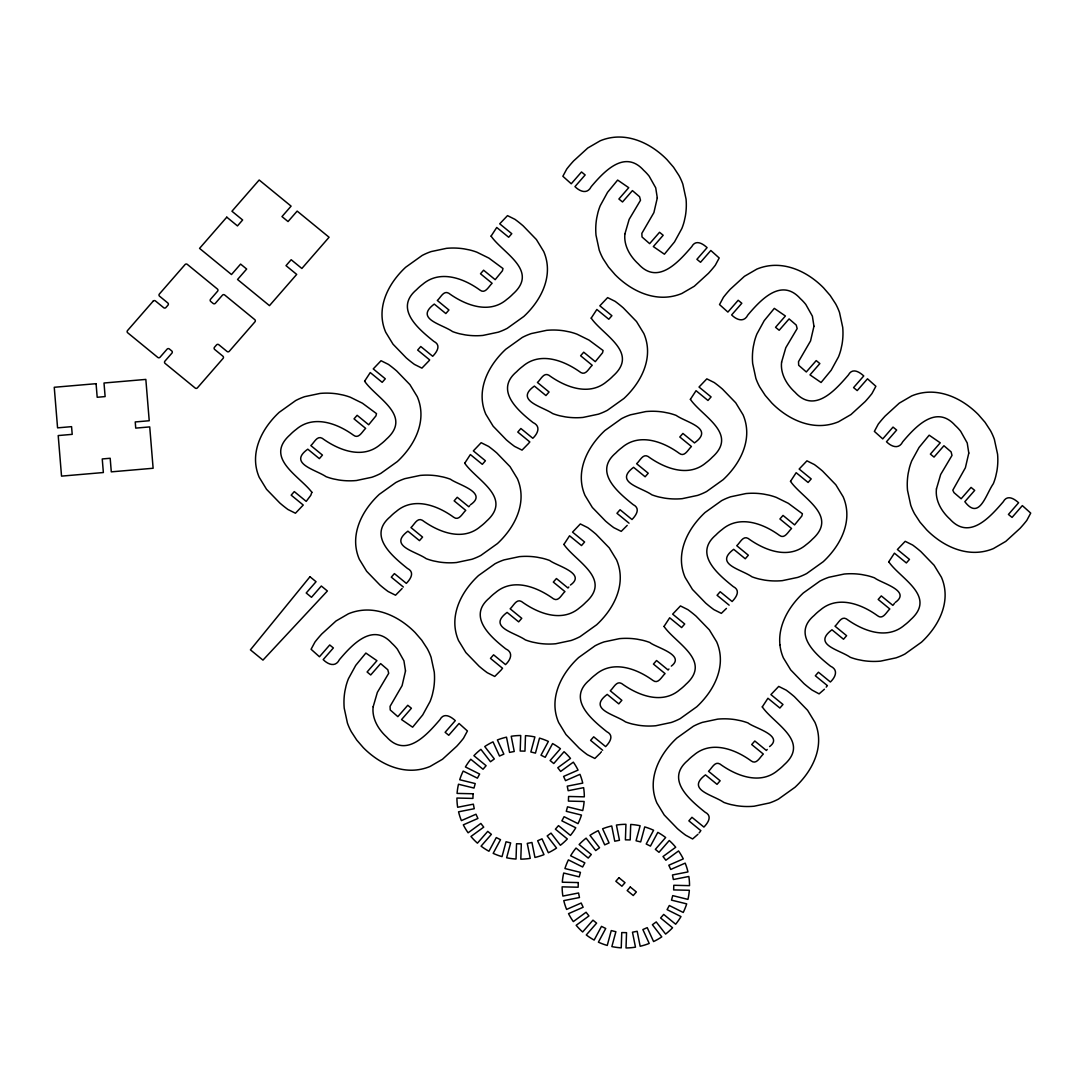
<?xml version="1.0" encoding="UTF-8"?>
<svg xmlns="http://www.w3.org/2000/svg" width="1085" height="1085" viewBox="0 0 1085 1085"><rect width="100%" height="100%" fill="white"/><g stroke="black" fill="none" stroke-linecap="round" stroke-linejoin="round"><path stroke-width="1.5" d="M671.317 666.109C686.073 654.987 655.72 647.487 649.807 642.483A61.804 59.919 -8.5 0 0 642.442 640.231L637.071 639.173A69.44 67.324 -8.5 0 0 619.481 638.645L604.142 641.886A61.221 59.349 -8.5 0 0 595.122 645.751L578.563 657.605A87.451 84.779 -8.5 0 0 569.286 667.668C560.036 679.359 553.594 694.224 555.181 709.387A47.143 45.706 -8.5 0 0 558.639 722.515L565.963 734.518L579.2 748.189A132.099 128.071 -8.5 0 0 587.405 754.726L594.865 758.456L600.249 753.166M769.577 746.588C784.374 735.481 753.939 727.94 748.067 722.963A61.804 59.919 -8.5 0 0 740.702 720.711L735.332 719.653A69.44 67.324 -8.5 0 0 717.741 719.124L702.402 722.366A61.221 59.349 -8.5 0 0 693.383 726.231L676.823 738.085A87.451 84.779 -8.5 0 0 667.546 748.135C658.297 759.839 651.854 774.704 653.441 789.866A47.143 45.706 -8.5 0 0 656.9 802.995L664.223 814.998L677.46 828.669A132.099 128.071 -8.5 0 0 685.679 835.206L692.61 838.963L697.94 834.311M570.439 585.046C586.944 573.395 556.225 565.719 549.702 560.497A61.804 59.919 -8.5 0 0 542.324 558.246L536.953 557.188A69.44 67.324 -8.5 0 0 519.362 556.646L504.023 559.901A61.221 59.349 -8.5 0 0 495.004 563.766L478.444 575.606A87.451 84.779 -8.5 0 0 469.168 585.669C459.918 597.374 453.476 612.238 455.076 627.401A47.143 45.706 -8.5 0 0 458.521 640.53L465.845 652.533L479.082 666.204A132.099 128.071 -8.5 0 0 487.301 672.741L494.746 676.457L500.714 670.476M895.301 602.419C911.766 590.755 881.128 583.12 874.551 577.871A61.804 59.919 -8.5 0 0 867.186 575.62L861.816 574.562A69.44 67.324 -8.5 0 0 844.225 574.033L828.872 577.274A61.221 59.349 -8.5 0 0 819.867 581.14L803.293 592.993A87.451 84.779 -8.5 0 0 794.03 603.043C784.78 614.747 778.338 629.612 779.925 644.775M470.456 504.769C488.548 492.549 457.856 484.751 450.506 479.258A61.804 59.919 -8.5 0 0 443.141 477.007L437.77 475.949A69.44 67.324 -8.5 0 0 420.166 475.42L404.827 478.661A61.221 59.349 -8.5 0 0 395.808 482.527L379.248 494.38A87.451 84.779 -8.5 0 0 369.985 504.43C360.735 516.135 354.28 530.999 355.88 546.162A47.143 45.706 -8.5 0 0 359.338 559.29L366.662 571.293L379.886 584.964A132.099 128.071 -8.5 0 0 388.105 591.501L395.55 595.217L402.115 588.518M529.209 442.694L529.833 441.934L517.776 432.061L520.881 428.507L532.816 438.286C537.699 433.702 541.252 426.31 532.979 422.513C517.776 410.51 494.489 390.207 516.636 371.721A50.52 48.988 -8.5 0 1 522.726 366.35C540.371 351.147 564.417 360.64 580.868 372.562C586.022 375.546 588.952 368.018 592.234 365.279L580.624 355.758L583.716 352.205L595.272 361.671L602.555 352.761L603.084 350.523L589.019 340.093L576.989 334.166A61.804 59.919 -8.5 0 0 569.625 331.915L564.254 330.857A69.44 67.324 -8.5 0 0 546.65 330.328L531.311 333.57A61.221 59.349 -8.5 0 0 522.292 337.435L505.732 349.289A87.451 84.779 -8.5 0 0 496.469 359.338C487.206 371.043 480.764 385.907 482.364 401.07A47.143 45.706 -8.5 0 0 485.809 414.199L493.146 426.202L506.37 439.873A132.099 128.071 -8.5 0 0 514.588 446.41L522.034 450.126L528.598 443.426M429.104 360.695L421.916 368.14L414.47 364.424A132.099 128.071 -8.5 0 1 406.251 357.874L393.028 344.203L385.704 332.213A47.143 45.706 -8.5 0 1 382.245 319.085C380.659 303.922 387.087 289.044 396.351 277.353A87.451 84.779 -8.5 0 1 405.614 267.29L422.173 255.45A61.221 59.349 -8.5 0 1 431.193 251.571L446.532 248.329A69.44 67.324 -8.5 0 1 464.136 248.872L469.507 249.93A61.804 59.919 -8.5 0 1 476.871 252.181L488.901 258.108L502.979 268.524L502.436 270.775L495.167 279.672L483.598 270.206L480.506 273.773L492.115 283.28C488.765 286.291 485.293 294.293 479.963 290.102C463.756 278.262 439.913 269.446 422.621 284.351A50.52 48.988 -8.5 0 0 416.518 289.722C393.896 308.75 418.579 329.053 433.797 341.355C441.514 345.166 436.848 352.028 432.698 356.287L420.763 346.508L417.657 350.062L429.714 359.949M501.311 669.757L502.545 668.265L490.488 658.392L493.58 654.825L505.529 664.603C510.411 660.019 513.964 652.641 505.691 648.83C490.488 636.827 467.201 616.538 489.349 598.038A50.52 48.988 -8.5 0 1 495.438 592.668C513.083 577.478 537.129 586.971 553.581 598.893C558.734 601.877 561.664 594.349 564.946 591.596L553.323 582.089L556.429 578.536L567.984 588.002L568.825 586.985M700.3 831.49L699.093 832.941M894.501 603.382L892.846 605.376L881.291 595.909L878.185 599.462L889.808 608.97C886.445 611.981 882.973 619.983 877.643 615.805C861.436 603.965 837.606 595.136 820.301 610.041A50.52 48.988 -8.5 0 0 814.211 615.412C792.05 633.952 815.337 654.16 830.554 666.217C838.827 670.015 835.26 677.406 830.378 681.99L818.443 672.212L815.337 675.765L827.407 685.639M826.173 687.13L826.784 686.398M469.629 505.759L468.801 506.763L457.233 497.296L454.14 500.85L465.75 510.37C462.4 513.368 458.928 521.37 453.598 517.192C437.391 505.352 413.548 496.537 396.256 511.442A50.52 48.988 -8.5 0 0 390.152 516.813C367.53 535.827 392.214 556.144 407.431 568.432C415.148 572.256 410.483 579.119 406.333 583.377L394.397 573.599L391.292 577.152L403.362 587.026M668.943 668.984L668.102 669.987L656.547 660.521L653.441 664.074L665.064 673.595C661.701 676.606 658.229 684.594 652.899 680.417C636.692 668.577 612.862 659.761 595.557 674.667A50.52 48.988 -8.5 0 0 589.467 680.037C566.845 699.066 591.528 719.369 606.732 731.656C614.463 735.481 609.784 742.343 605.633 746.602L593.698 736.823L590.606 740.377L602.663 750.25M601.429 751.742L600.832 752.475M767.203 749.464L766.363 750.467L754.807 741.001L751.702 744.554L763.325 754.061C759.961 757.072 756.503 765.074 751.159 760.897C734.952 749.057 711.123 740.228 693.817 755.133A50.52 48.988 -8.5 0 0 687.727 760.504C665.105 779.532 689.789 799.835 705.006 812.136C712.723 815.961 708.044 822.81 703.907 827.082L691.959 817.303L688.866 820.857L700.924 830.73M627.198 525.384L621.23 531.365L613.771 527.649A132.099 128.071 -8.5 0 1 605.566 521.098L592.329 507.441L585.005 495.438A47.143 45.706 -8.5 0 1 581.546 482.31C579.96 467.147 586.402 452.282 595.651 440.578A87.451 84.779 -8.5 0 1 604.915 430.514L621.488 418.674A61.221 59.349 -8.5 0 1 630.507 414.809L645.846 411.554A69.44 67.324 -8.5 0 1 663.437 412.097L668.808 413.154A61.804 59.919 -8.5 0 1 676.172 415.406C686.534 422.648 714.784 428.344 694.468 442.911L682.913 433.444L679.807 436.997L691.43 446.505C688.066 449.515 684.594 457.517 679.264 453.34C663.057 441.5 639.228 432.671 621.922 447.576A50.52 48.988 -8.5 0 0 615.832 452.947C593.21 471.975 617.894 492.278 633.097 504.579C640.815 508.39 636.149 515.253 631.999 519.512L620.064 509.733L616.958 513.3L629.029 523.173M726.435 608.414L721.335 613.364L713.889 609.634A132.099 128.071 -8.5 0 1 705.684 603.097L692.447 589.426L685.123 577.423A47.143 45.706 -8.5 0 1 681.665 564.295C680.078 549.132 686.52 534.268 695.77 522.577A87.451 84.779 -8.5 0 1 705.033 512.513L721.606 500.66A61.221 59.349 -8.5 0 1 730.612 496.794L745.951 493.553A69.44 67.324 -8.5 0 1 763.555 494.082L768.926 495.14A61.804 59.919 -8.5 0 1 776.29 497.391L788.32 503.318L802.398 513.747L801.856 515.999L794.586 524.896L783.017 515.429L779.925 518.983L791.548 528.504C788.185 531.514 784.713 539.503 779.383 535.325C763.175 523.485 739.333 514.67 722.04 529.575A50.52 48.988 -8.5 0 0 715.937 534.946C693.315 553.974 718.012 574.277 733.216 586.565C740.933 590.389 736.267 597.252 732.117 601.51L720.182 591.732L717.077 595.285L729.147 605.159M824.424 689.219L819.094 693.871L812.15 690.114A132.099 128.071 -8.5 0 1 803.944 683.577L790.707 669.906L783.384 657.903A47.143 45.706 -8.5 0 1 779.925 644.775M311.87 492.264L310.771 495.343L306.214 501.378L294.279 491.6L291.173 495.153L303.244 505.04L295.445 513.232L287.986 509.516A132.099 128.071 -8.5 0 1 279.781 502.965L266.544 489.294L259.22 477.305A47.143 45.706 -8.5 0 1 255.762 464.177C254.175 449.014 260.617 434.136 269.867 422.445A87.451 84.779 -8.5 0 1 279.13 412.381L295.703 400.541A61.221 59.349 -8.5 0 1 304.709 396.662L320.061 393.421A69.44 67.324 -8.5 0 1 337.652 393.964L343.023 395.021A61.804 59.919 -8.5 0 1 350.387 397.273L362.417 403.2L376.495 413.616L375.952 415.867L368.683 424.764L357.128 415.297L354.022 418.864L365.645 428.372C362.281 431.382 358.81 439.384 353.479 435.193C337.272 423.353 313.429 414.538 296.137 429.443A50.52 48.988 -8.5 0 0 290.048 434.814C264.021 457.978 299.324 475.827 311.87 492.264M364.601 381.215C376.251 398.222 412.883 415.569 386.436 439.127A50.52 48.988 -8.5 0 1 380.333 444.497C362.688 459.701 338.656 450.207 322.204 438.286C317.051 435.302 314.121 442.829 310.839 445.569L322.448 455.09L319.356 458.643L307.787 449.176C287.742 463.58 315.504 469.534 326.083 476.681A61.804 59.919 -8.5 0 0 333.448 478.933L338.818 479.99A69.44 67.324 -8.5 0 0 356.423 480.519L371.762 477.278A61.221 59.349 -8.5 0 0 380.781 473.413L397.341 461.559A87.451 84.779 -8.5 0 0 406.604 451.509C415.867 439.805 422.309 424.94 420.709 409.777A47.143 45.706 -8.5 0 0 417.25 396.649L409.927 384.646L396.703 370.975A132.099 128.071 -8.5 0 0 388.484 364.438L381.038 360.722L373.24 368.914L385.297 378.787L382.191 382.34L370.256 372.562L364.601 381.215M464.719 463.214C476.369 480.207 513.002 497.554 486.555 521.125A50.52 48.988 -8.5 0 1 480.452 526.496C462.807 541.686 438.774 532.206 422.323 520.271C417.169 517.287 414.239 524.814 410.957 527.568L422.567 537.089L419.475 540.642L407.906 531.175C388.037 546.121 415.216 551.004 426.202 558.667A61.804 59.919 -8.5 0 0 433.566 560.931L438.937 561.989A69.44 67.324 -8.5 0 0 456.541 562.518L471.88 559.277A61.221 59.349 -8.5 0 0 480.886 555.411L497.459 543.558A87.451 84.779 -8.5 0 0 506.722 533.495C515.972 521.804 522.414 506.926 520.827 491.776A47.143 45.706 -8.5 0 0 517.369 478.634L510.045 466.645L496.808 452.974A132.099 128.071 -8.5 0 0 488.603 446.423L481.157 442.707L473.345 450.899L485.415 460.786L482.31 464.339L470.375 454.561L464.719 463.214M491.085 236.123C502.735 253.13 539.367 270.477 512.92 294.035A50.52 48.988 -8.5 0 1 506.817 299.406C489.172 314.609 465.139 305.116 448.688 293.194C443.521 290.21 440.605 297.738 437.309 300.477L448.932 309.998L445.84 313.551L434.271 304.085C414.402 319.004 441.609 323.94 452.567 331.59A61.804 59.919 -8.5 0 0 459.931 333.841L465.302 334.899A69.44 67.324 -8.5 0 0 482.906 335.428L498.246 332.186A61.221 59.349 -8.5 0 0 507.251 328.321L523.824 316.467A87.451 84.779 -8.5 0 0 533.088 306.418C542.337 294.713 548.779 279.849 547.193 264.686A47.143 45.706 -8.5 0 0 543.734 251.557L536.41 239.554L523.173 225.883A132.099 128.071 -8.5 0 0 514.968 219.346L507.509 215.63L499.71 223.822L511.781 233.695L508.675 237.249L496.74 227.47L491.085 236.123M563.902 544.439C575.552 561.447 612.198 578.793 585.737 602.365A50.52 48.988 -8.5 0 1 579.648 607.736C562.003 622.926 537.957 613.432 521.505 601.51C516.351 598.527 513.422 606.054 510.14 608.807L521.763 618.314L518.657 621.868L507.102 612.401C487.233 627.347 514.412 632.243 525.384 639.906A61.804 59.919 -8.5 0 0 532.749 642.157L538.119 643.215A69.44 67.324 -8.5 0 0 555.723 643.758L571.063 640.503A61.221 59.349 -8.5 0 0 580.082 636.637L596.641 624.784A87.451 84.779 -8.5 0 0 605.918 614.734C615.168 603.029 621.61 588.165 620.01 573.002A47.143 45.706 -8.5 0 0 616.565 559.874L609.241 547.871L596.004 534.2A132.099 128.071 -8.5 0 0 587.785 527.663L580.339 523.947L572.541 532.138L584.598 542.012L581.506 545.565L569.557 535.787L563.902 544.439M591.203 318.122C602.84 335.116 639.485 352.462 613.025 376.034A50.52 48.988 -8.5 0 1 606.935 381.405C589.291 396.595 565.258 387.114 548.793 375.179C543.639 372.196 540.71 379.723 537.428 382.476L549.051 391.997L545.945 395.55L534.39 386.084C514.331 400.473 542.107 406.441 552.685 413.575A61.804 59.919 -8.5 0 0 560.05 415.84L565.421 416.898A69.44 67.324 -8.5 0 0 583.011 417.427L598.35 414.185A61.221 59.349 -8.5 0 0 607.369 410.306L623.943 398.466A87.451 84.779 -8.5 0 0 633.206 388.403C642.456 376.712 648.898 361.834 647.311 346.685A47.143 45.706 -8.5 0 0 643.853 333.543L636.529 321.553L623.292 307.882A132.099 128.071 -8.5 0 0 615.087 301.332L607.627 297.615L599.829 305.807L611.899 315.694L608.793 319.248L596.858 309.469L591.203 318.122M664.02 626.438C675.67 643.432 712.303 660.779 685.856 684.35A50.52 48.988 -8.5 0 1 679.766 689.721C662.121 704.911 638.075 695.431 621.624 683.509C616.47 680.512 613.54 688.039 610.258 690.792L621.868 700.313L618.775 703.867L607.22 694.4C587.338 709.346 614.53 714.228 625.502 721.905A61.804 59.919 -8.5 0 0 632.867 724.156L638.238 725.214A69.44 67.324 -8.5 0 0 655.842 725.743L671.181 722.501A61.221 59.349 -8.5 0 0 680.2 718.636L696.76 706.783A87.451 84.779 -8.5 0 0 706.023 696.719C715.286 685.028 721.728 670.164 720.128 655.001A47.143 45.706 -8.5 0 0 716.683 641.872L709.346 629.87L696.122 616.199A132.099 128.071 -8.5 0 0 687.904 609.661L680.458 605.932L672.659 614.137L684.716 624.011L681.624 627.564L669.676 617.785L664.02 626.438M690.385 399.348C702.036 416.355 738.668 433.702 712.221 457.273A50.52 48.988 -8.5 0 1 706.132 462.644C688.487 477.834 664.44 468.34 647.989 456.419C642.835 453.435 639.906 460.962 636.624 463.715L648.233 473.223L645.141 476.776L633.586 467.31C613.703 482.255 640.896 487.151 651.868 494.814A61.804 59.919 -8.5 0 0 659.232 497.066L664.603 498.123A69.44 67.324 -8.5 0 0 682.207 498.666L697.547 495.411A61.221 59.349 -8.5 0 0 706.566 491.546L723.125 479.692A87.451 84.779 -8.5 0 0 732.389 469.642C741.652 457.938 748.094 443.073 746.494 427.91A47.143 45.706 -8.5 0 0 743.049 414.782L735.711 402.779L722.488 389.108A132.099 128.071 -8.5 0 0 714.269 382.571L706.823 378.855L699.025 387.047L711.082 396.92L707.976 400.473L696.041 390.695L690.385 399.348M762.28 706.905C773.958 723.98 810.563 741.204 784.116 764.83A50.52 48.988 -8.5 0 1 778.026 770.201C760.382 785.391 736.335 775.897 719.884 763.976C714.73 760.992 711.801 768.519 708.519 771.272L720.142 780.78L717.036 784.346L705.481 774.88C685.611 789.812 712.791 794.708 723.763 802.371A61.804 59.919 -8.5 0 0 731.127 804.622L736.498 805.68A69.44 67.324 -8.5 0 0 754.102 806.223L769.441 802.981A61.221 59.349 -8.5 0 0 778.46 799.103L795.02 787.262A87.451 84.779 -8.5 0 0 804.297 777.199C813.547 765.495 819.989 750.63 818.388 735.467A47.143 45.706 -8.5 0 0 814.943 722.339L807.62 710.336L794.383 696.678A132.099 128.071 -8.5 0 0 786.164 690.128L778.718 686.412L770.92 694.603L782.977 704.49L779.884 708.044L767.936 698.265L762.28 706.905M790.504 481.347C802.154 498.34 838.786 515.687 812.34 539.259A50.52 48.988 -8.5 0 1 806.236 544.629C788.592 559.819 764.559 550.339 748.107 538.418C742.954 535.42 740.024 542.948 736.742 545.701L748.352 555.222L745.259 558.775L733.691 549.308C713.822 564.254 741.014 569.137 751.986 576.813A61.804 59.919 -8.5 0 0 759.351 579.064L764.722 580.122A69.44 67.324 -8.5 0 0 782.326 580.651L797.665 577.41A61.221 59.349 -8.5 0 0 806.684 573.545L823.244 561.691A87.451 84.779 -8.5 0 0 832.507 551.628C841.757 539.937 848.212 525.072 846.612 509.909A47.143 45.706 -8.5 0 0 843.153 496.781L835.83 484.778L822.606 471.107A132.099 128.071 -8.5 0 0 814.387 464.57L806.942 460.84L799.143 469.045L811.2 478.919L808.094 482.472L796.159 472.694L790.504 481.347M888.764 561.813C900.414 578.82 937.047 596.167 910.6 619.738A50.52 48.988 -8.5 0 1 904.51 625.109C886.865 640.299 862.819 630.805 846.368 618.884C841.214 615.9 838.285 623.427 835.002 626.181L846.612 635.688L843.52 639.241L831.964 629.775C812.082 644.721 839.275 649.617 850.247 657.279A61.804 59.919 -8.5 0 0 857.611 659.531L862.982 660.589A69.44 67.324 -8.5 0 0 880.586 661.131L895.925 657.876A61.221 59.349 -8.5 0 0 904.944 654.011L921.504 642.171A87.451 84.779 -8.5 0 0 930.767 632.107C940.03 620.403 946.473 605.538 944.872 590.376A47.143 45.706 -8.5 0 0 941.427 577.247L934.09 565.244L920.867 551.587A132.099 128.071 -8.5 0 0 912.648 545.036L905.202 541.32L897.403 549.512L909.461 559.399L906.355 562.952L894.42 553.174L888.764 561.813M473.087 793.772L472.924 798.411L456.921 798.045A63.744 61.791 -8.5 0 0 457.653 807.267L473.345 804.175L474.253 808.718L458.562 811.811A63.744 61.791 -8.5 0 0 461.396 820.613L475.976 814.225L477.915 818.456L463.322 824.844A63.744 61.791 -8.5 0 0 468.11 832.792L480.858 823.447L483.72 827.136L470.958 836.481A63.744 61.791 -8.5 0 0 477.441 843.167L487.748 831.368L491.383 834.338L481.075 846.151A63.744 61.791 -8.5 0 0 488.942 851.25L496.279 837.579L500.511 839.682L493.173 853.366A63.744 61.791 -8.5 0 0 502.03 856.635L506.044 841.77L510.669 842.909L506.641 857.774A63.744 61.791 -8.5 0 0 516.026 859.035L516.541 843.75L521.315 843.859L520.8 859.157A63.744 61.791 -8.5 0 0 530.253 858.357L527.256 843.398L531.948 842.475L534.946 857.448A63.744 61.791 -8.5 0 0 543.992 854.641L537.645 840.753L542.012 838.841L548.359 852.742A63.744 61.791 -8.5 0 0 556.551 848.063L547.179 835.938L551.017 833.131L560.389 845.269A63.744 61.791 -8.5 0 0 567.333 838.949L555.398 829.184L558.49 825.631L570.439 835.409A63.744 61.791 -8.5 0 0 575.769 827.774L561.867 820.83L564.091 816.707L578.007 823.651A63.744 61.791 -8.5 0 0 581.465 815.066L566.289 811.322L567.509 806.82L582.713 810.576A63.744 61.791 -8.5 0 0 584.123 801.476L568.418 801.11L568.581 796.471L584.313 796.838A63.744 61.791 -8.5 0 0 583.621 787.669L568.16 790.707L567.252 786.164L582.74 783.112A63.744 61.791 -8.5 0 0 579.96 774.337L565.529 780.658L563.59 776.426L578.061 770.106A63.744 61.791 -8.5 0 0 573.328 762.158L560.647 771.435L557.785 767.746L570.493 758.442A63.744 61.791 -8.5 0 0 564.051 751.715L553.77 763.528L550.122 760.544L560.43 748.718A63.744 61.791 -8.5 0 0 552.591 743.578L545.226 757.303L540.995 755.201L548.373 741.435A63.744 61.791 -8.5 0 0 539.516 738.112L535.461 753.112L530.85 751.973L534.905 736.946A63.744 61.791 -8.5 0 0 525.493 735.644L524.964 751.132L520.19 751.023L520.719 735.494A63.744 61.791 -8.5 0 0 511.211 736.267L514.249 751.485L509.557 752.407L506.505 737.163A63.744 61.791 -8.5 0 0 497.391 739.956L503.86 754.129L499.493 756.042L493.01 741.855A63.744 61.791 -8.5 0 0 484.751 746.548L494.326 758.944L490.488 761.751L480.899 749.342A63.744 61.791 -8.5 0 0 473.901 755.702L486.107 765.698L483.015 769.265L470.795 759.256A63.744 61.791 -8.5 0 0 465.424 766.959L479.638 774.053L477.414 778.176L463.186 771.082A63.744 61.791 -8.5 0 0 459.714 779.735L475.216 783.56L473.996 788.063L458.494 784.238A63.744 61.791 -8.5 0 0 457.083 793.406L473.087 793.772M578.305 882.58L578.142 887.218L562.139 886.852A63.744 61.791 -8.5 0 0 562.871 896.074L578.563 892.982L579.471 897.526L563.78 900.618A63.744 61.791 -8.5 0 0 566.614 909.42L581.194 903.032L583.133 907.263L568.54 913.651A63.744 61.791 -8.5 0 0 573.328 921.585L586.076 912.254L588.938 915.943L576.176 925.288A63.744 61.791 -8.5 0 0 582.659 931.974L592.966 920.161L596.601 923.145L586.293 934.958A63.744 61.791 -8.5 0 0 594.16 940.058L601.497 926.373L605.728 928.489L598.391 942.173A63.744 61.791 -8.5 0 0 607.247 945.442L611.262 930.577L615.887 931.717L611.859 946.581A63.744 61.791 -8.5 0 0 621.244 947.842L621.759 932.558L626.533 932.666L626.018 947.965A63.744 61.791 -8.5 0 0 635.471 947.164L632.474 932.205L637.166 931.283L640.164 946.256A63.744 61.791 -8.5 0 0 649.21 943.448L642.862 929.56L647.23 927.648L653.577 941.549A63.744 61.791 -8.5 0 0 661.769 936.87L652.397 924.732L656.235 921.938L665.607 934.077A63.744 61.791 -8.5 0 0 672.551 927.756L660.616 917.991L663.708 914.424L675.657 924.217A63.744 61.791 -8.5 0 0 680.987 916.567L667.085 909.637L669.309 905.514L683.224 912.458A63.744 61.791 -8.5 0 0 686.683 903.873L671.506 900.13L672.727 895.627L687.931 899.384A63.744 61.791 -8.5 0 0 689.341 890.27L673.636 889.917L673.799 885.279L689.531 885.645A63.744 61.791 -8.5 0 0 688.839 876.477L673.378 879.515L672.469 874.971L687.958 871.92A63.744 61.791 -8.5 0 0 685.178 863.145L670.747 869.451L668.808 865.233L683.279 858.9A63.744 61.791 -8.5 0 0 678.545 850.952L665.864 860.242L663.003 856.54L675.711 847.249A63.744 61.791 -8.5 0 0 669.269 840.522L658.988 852.322L655.354 849.352L665.648 837.525A63.744 61.791 -8.5 0 0 657.808 832.371L650.444 846.11L646.212 844.008L653.59 830.242A63.744 61.791 -8.5 0 0 644.734 826.919L640.679 841.919L636.068 840.78L640.123 825.753A63.744 61.791 -8.5 0 0 630.711 824.437L630.182 839.939L625.408 839.831L625.936 824.302A63.744 61.791 -8.5 0 0 616.429 825.061L619.467 840.278L614.775 841.214L611.723 825.97A63.744 61.791 -8.5 0 0 602.609 828.764L609.078 842.936L604.711 844.849L598.228 830.662A63.744 61.791 -8.5 0 0 589.969 835.355L599.544 847.751L595.706 850.559L586.117 838.149A63.744 61.791 -8.5 0 0 579.119 844.51L591.325 854.505L588.233 858.059L576.013 848.05A63.744 61.791 -8.5 0 0 570.642 855.767L584.856 862.846L582.631 866.983L568.404 859.89A63.744 61.791 -8.5 0 0 564.932 868.542L580.434 872.367L579.227 876.87L563.712 873.032A63.744 61.791 -8.5 0 0 562.301 882.213L578.305 882.58M373.159 706.783C372.046 715.585 375.695 724.278 381.106 731.059A50.52 48.988 -8.5 0 0 386.586 736.932C406.115 758.659 426.88 734.748 439.927 719.694C443.928 712.194 450.845 716.561 455.307 720.63L445.121 732.307L448.756 735.277L459.05 723.478L467.418 730.978L463.512 738.248A132.099 128.071 -8.5 0 1 456.704 746.277L442.504 759.242L430.067 766.471A47.143 45.706 -8.5 0 1 416.518 769.943C401.138 771.611 385.867 765.684 373.66 756.625A87.451 84.779 -8.5 0 1 363.38 747.728L356.734 740.051L351.323 731.751A61.221 59.349 -8.5 0 1 347.417 723.03L344.216 708.166A69.44 67.324 -8.5 0 1 344.921 691.077L346.061 685.856A61.804 59.919 -8.5 0 1 348.448 678.681L355.758 665.336L365.862 653.061L376.943 660.684L367.096 671.995L370.731 674.965L380.632 663.6L387.793 669.743L388.715 673.27L377.363 692.366L373.159 706.783M405.505 670.937L402.101 685.625L390.058 706.362L390.234 709.97L397.856 716.642L407.77 705.277L411.405 708.261L401.545 719.572L412.625 727.194L422.73 714.906L430.04 701.561A61.804 59.919 -8.5 0 0 432.427 694.386L433.566 689.165A69.44 67.324 -8.5 0 0 434.271 672.076L431.07 657.212A61.221 59.349 -8.5 0 0 427.164 648.491L421.753 640.204L415.107 632.528A87.451 84.779 -8.5 0 0 404.841 623.617C392.621 614.558 377.349 608.631 361.983 610.312A47.143 45.706 -8.5 0 0 348.421 613.784L335.997 621L321.784 633.966A132.099 128.071 -8.5 0 0 314.976 642.008L311.083 649.264L319.451 656.764L329.731 644.965L333.366 647.948L323.181 659.626C327.982 664.4 335.428 667.668 339.429 659.639C352.177 644.598 372.901 622.044 391.902 643.31A50.52 48.988 -8.5 0 1 397.381 649.183L403.932 660.833L405.505 670.937M624.946 233.79C623.834 242.592 627.483 251.286 632.894 258.067A50.52 48.988 -8.5 0 0 638.373 263.94C657.903 285.667 678.667 261.756 691.715 246.702C695.702 239.215 702.632 243.569 707.095 247.638L696.909 259.315L700.544 262.285L710.824 250.486L719.206 257.986L715.3 265.255A132.099 128.071 -8.5 0 1 708.491 273.284L694.292 286.25L681.855 293.479A47.143 45.706 -8.5 0 1 668.306 296.951C652.926 298.619 637.654 292.692 625.435 283.633A87.451 84.779 -8.5 0 1 615.168 274.736L608.522 267.059L603.111 258.759A61.221 59.349 -8.5 0 1 599.205 250.038L596.004 235.174A69.44 67.324 -8.5 0 1 596.709 218.085L597.849 212.863A61.804 59.919 -8.5 0 1 600.236 205.689L607.546 192.343L617.65 180.069L628.73 187.691L618.884 199.003L622.519 201.973L632.419 190.607L639.58 196.751L640.503 200.277L629.151 219.373L624.946 233.79M657.293 197.945L653.889 212.633L641.845 233.37L642.022 236.978L649.644 243.65L659.544 232.285L663.179 235.269L653.333 246.58L664.413 254.202L674.517 241.914L681.828 228.569A61.804 59.919 -8.5 0 0 684.215 221.394L685.354 216.173A69.44 67.324 -8.5 0 0 686.059 199.084L682.858 184.219A61.221 59.349 -8.5 0 0 678.952 175.499L673.541 167.212L666.895 159.536A87.451 84.779 -8.5 0 0 656.615 150.625C644.409 141.565 629.137 135.639 613.757 137.32A47.143 45.706 -8.5 0 0 600.208 140.792L587.772 148.008L573.572 160.973A132.099 128.071 -8.5 0 0 566.763 169.016L562.857 176.272L571.239 183.772L581.519 171.972L585.154 174.956L574.969 186.634C579.77 191.408 587.216 194.676 591.216 186.647C603.965 171.606 624.689 149.052 643.69 170.318A50.52 48.988 -8.5 0 1 649.169 176.19L655.72 187.841L657.293 197.945M781.607 362.092C780.495 370.894 784.143 379.587 789.554 386.382A50.52 48.988 -8.5 0 0 795.034 392.241C814.564 413.968 835.328 390.071 848.375 375.003C852.376 367.517 859.293 371.87 863.755 375.939L853.569 387.616L857.204 390.586L867.498 378.801L875.866 386.287L871.96 393.557A132.099 128.071 -8.5 0 1 865.152 401.586L850.952 414.565L838.515 421.78A47.143 45.706 -8.5 0 1 824.966 425.252C809.586 426.92 794.315 420.994 782.109 411.947A87.451 84.779 -8.5 0 1 771.828 403.037L765.183 395.36L759.771 387.06A61.221 59.349 -8.5 0 1 755.865 378.339L752.664 363.489A69.44 67.324 -8.5 0 1 753.37 346.386L754.509 341.165A61.804 59.919 -8.5 0 1 756.896 334.004L764.206 320.658L774.31 308.371L785.404 315.993L775.544 327.304L779.179 330.274L789.08 318.909L796.241 325.066L797.163 328.579L785.811 347.688L781.607 362.092M813.953 326.246L810.549 340.934L798.506 361.671L798.682 365.279L806.304 371.965L816.218 360.6L819.853 363.57L809.993 374.881L821.074 382.503L831.191 370.216L838.488 356.87A61.804 59.919 -8.5 0 0 840.875 349.709L842.014 344.474A69.44 67.324 -8.5 0 0 842.72 327.385L839.519 312.521A61.221 59.349 -8.5 0 0 835.613 303.814L830.201 295.513L823.556 287.837A87.451 84.779 -8.5 0 0 813.289 278.926C801.069 269.88 785.798 263.953 770.431 265.622A47.143 45.706 -8.5 0 0 756.869 269.094L744.446 276.309L730.232 289.275A132.099 128.071 -8.5 0 0 723.424 297.317L719.531 304.587L727.899 312.073L738.18 300.274L741.815 303.257L731.629 314.935C736.43 319.709 743.876 322.977 747.877 314.962C760.666 299.921 781.322 277.353 800.35 298.633A50.52 48.988 -8.5 0 1 805.829 304.492L812.38 316.155L813.953 326.246M936.45 488.901C935.351 497.717 938.986 506.41 944.398 513.191A50.52 48.988 -8.5 0 0 949.877 519.064C969.42 540.791 990.171 516.88 1003.218 501.826C1007.219 494.326 1014.149 498.693 1018.598 502.748L1008.426 514.439L1012.061 517.409L1022.341 505.61L1030.709 513.11L1026.817 520.38A132.099 128.071 -8.5 0 1 1019.995 528.409L1005.795 541.374L993.372 548.603A47.143 45.706 -8.5 0 1 979.809 552.075C964.429 553.743 949.158 547.817 936.952 538.757A87.451 84.779 -8.5 0 1 926.671 529.846L920.026 522.183L914.614 513.883A61.221 59.349 -8.5 0 1 910.722 505.162L907.508 490.298A69.44 67.324 -8.5 0 1 908.226 473.209L909.366 467.988A61.804 59.919 -8.5 0 1 911.753 460.813L919.049 447.468L929.167 435.193L940.247 442.816L930.387 454.113L934.022 457.097L943.936 445.732L951.097 451.875L952.006 455.402L940.668 474.498L936.45 488.901M968.797 453.069L965.392 467.757L952.806 490.176L953.986 492.631L961.147 498.774L971.061 487.409L974.696 490.393L964.836 501.69C979.375 520.895 985.858 494.299 993.331 483.693A61.804 59.919 -8.5 0 0 995.718 476.518L996.857 471.297A69.44 67.324 -8.5 0 0 997.576 454.208L994.362 439.344A61.221 59.349 -8.5 0 0 990.469 430.623L985.058 422.323L978.412 414.66A87.451 84.779 -8.5 0 0 968.132 405.749C955.926 396.69 940.654 390.763 925.274 392.431A47.143 45.706 -8.5 0 0 911.712 395.903L899.289 403.132L885.089 416.098A132.099 128.071 -8.5 0 0 878.267 424.127L874.374 431.396L882.742 438.896L893.023 427.097L896.658 430.067L886.486 441.758C891.273 446.518 898.719 449.8 902.734 441.771C915.482 426.73 936.192 404.176 955.207 425.442A50.52 48.988 -8.5 0 1 960.686 431.315L967.223 442.965L968.797 453.069M309.984 576.745L250.418 649.847L262.963 660.114L327.385 590.986L321.323 586.022L311.49 597.306L306.214 592.993L316.047 581.709L309.984 576.745M153.175 301.142L127.501 330.586A1.587 1.546 -8.5 0 0 127.677 332.769L157.8 357.426A1.587 1.546 -8.5 0 0 160.037 357.236L167.09 349.153A1.587 1.546 -8.5 0 1 169.328 348.95L171.755 350.943A1.587 1.546 -8.5 0 1 171.932 353.113L164.893 361.196A1.587 1.546 -8.5 0 0 165.069 363.38L195.178 388.037A1.587 1.546 -8.5 0 0 197.416 387.847L223.09 358.389A1.587 1.546 -8.5 0 0 222.913 356.205L214.654 349.438A1.587 1.546 -8.5 0 1 214.477 347.268L216.539 344.894A1.587 1.546 -8.5 0 1 218.79 344.704L227.05 351.472A1.587 1.546 -8.5 0 0 229.301 351.269L254.961 321.825A1.587 1.546 -8.5 0 0 254.785 319.641L224.676 294.984A1.587 1.546 -8.5 0 0 222.439 295.174L215.386 303.257A1.587 1.546 -8.5 0 1 213.135 303.447L210.721 301.467A1.587 1.546 -8.5 0 1 210.544 299.297L217.583 291.214A1.587 1.546 -8.5 0 0 217.407 289.03L187.298 264.374A1.587 1.546 -8.5 0 0 185.06 264.564L159.373 294.021A1.587 1.546 -8.5 0 0 159.549 296.205L167.822 302.973A1.587 1.546 -8.5 0 1 167.999 305.143L165.937 307.516A1.587 1.546 -8.5 0 1 163.686 307.706L155.426 300.938A1.587 1.546 -8.5 0 0 153.175 301.142M226.779 217.163L199.559 248.384L231.485 274.532L240.599 264.089L246.661 269.039L237.547 279.496L269.473 305.644L296.693 274.41L286.006 265.649L291.173 259.722L301.861 268.483L329.08 237.249L297.154 211.1L288.04 221.557L281.978 216.593L291.092 206.136L259.179 180.001L231.946 211.236L242.633 219.984L237.466 225.911L226.779 217.163M618.952 877.711L615.846 881.264L621.908 886.228L625.014 882.675L618.952 877.711M630.29 887.001L627.184 890.554L633.247 895.518L636.352 891.951L630.29 887.001M96.077 383.683L54.25 387.277L57.573 427.856L71.569 426.649L72.207 434.353L58.21 435.56L61.533 476.125L103.36 472.531L102.248 458.955L110.182 458.263L111.294 471.853L153.121 468.259L149.73 426.907L135.733 428.114L135.232 421.943L149.228 420.749L145.838 379.411L104.011 383.005L105.123 396.581L97.189 397.273L96.077 383.683"/></g></svg>
